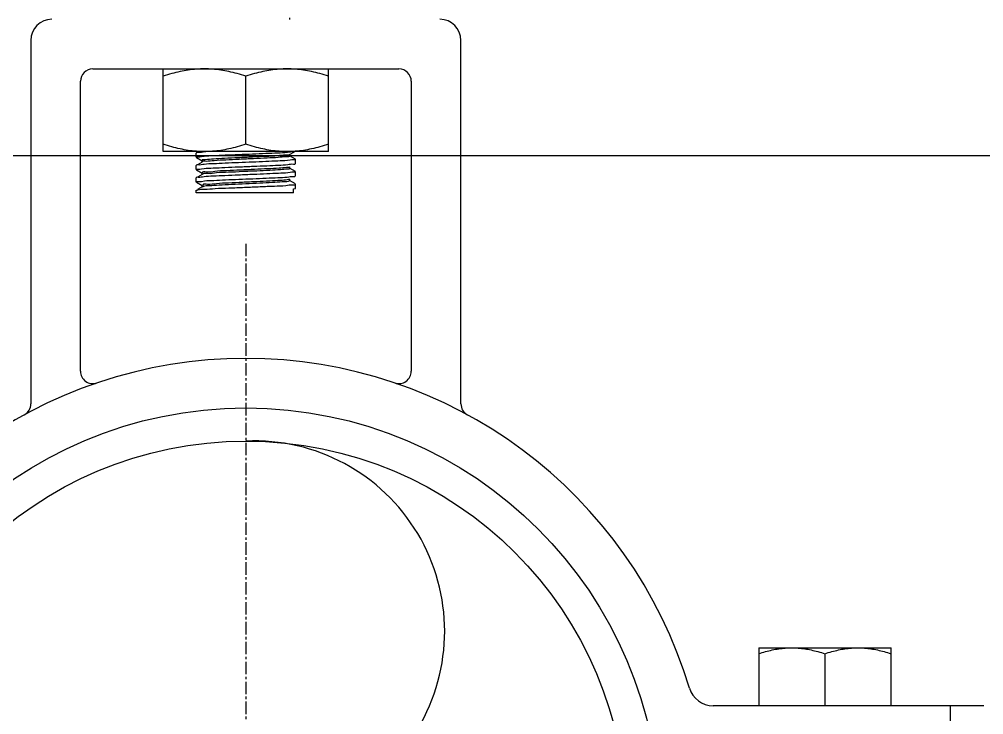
# Model space of a CAD drawing. Extents: x -440213 to 892209, y -122574 to 646408.
# Drawn here: x 5844 to 6522, y 547927 to 548416 of the extents above; entities that cross this region are included whole.
import ezdxf

# ---------------------------------------------------------------- set-up
doc = ezdxf.new("R2010")
doc.units = 0
doc.header["$LTSCALE"] = 1000
doc.header["$MEASUREMENT"] = 0
doc.linetypes.add('CENTER', pattern=[2, 1.25, -0.25, 0.25, -0.25])
doc.linetypes.add('DASH', pattern=[0.35, 0.25, -0.1])
for name, color, linetype in [('02___PRT_ALL_AXES', 7, 'Continuous'), ('JZ_0', 7, 'Continuous'), ('图框', 4, 'Continuous')]:
    doc.layers.add(name, color=color, linetype=linetype)

# ---------------------------------------------------------------- blocks, each defined once
blk = doc.blocks.new('抗震大样1')
at = {"color": 133, "linetype": 'Continuous'}
for p, q in [((2368.461458018515, -3949.621307064546), (2368.461458018515, -3947.959653621539)), ((2274.636346202344, -4083.663346506422), (2274.518388000317, -4083.799822338624)), ((2277.009534392972, -4082.289624547819), (2275.683763256762, -4083.057154982584)), ((2279.889651878737, -4087.227620093152), (2282.404877831694, -4086.822995974217)), ((2374.099636197556, -4089.894546907628), (2368.328203757294, -4086.553474915912)), ((2368.328251363244, -4085.200275822775), (2373.242554855999, -4082.355261681136)), ((2368.461458018515, -4086.707715862663), (2368.461458018515, -4085.046062419424)), ((2274.636346202344, -4096.125747307437), (2274.518388000317, -4096.262223139638)), ((2274.636397464201, -4088.090461436659), (2280.407731038053, -4091.431476222351)), ((2280.407778643072, -4092.784675315721), (2275.683763256762, -4095.519555773353)), ((2280.274524339009, -4091.277262819), (2280.274524339009, -4092.938916263869)), ((2368.840037464164, -4090.741783044767), (2366.076869060751, -4091.180586706148)), ((2368.461458018515, -4099.170116663445), (2368.461458018515, -4097.508463220205)), ((2374.099584935233, -4094.321661836468), (2374.217594399583, -4094.185156342806)), ((2274.636397464201, -4100.55286223744), (2280.407731038053, -4103.893877023133)), ((2280.407778643072, -4105.247076116735), (2275.683763256762, -4107.981956574135)), ((2279.889608012978, -4099.686654842691), (2282.354014248122, -4099.289151492761)), ((2280.274524339009, -4103.739663620014), (2280.274524339009, -4105.401317064418)), ((2280.908135561273, -4105.229280675063), (2280.796585360076, -4105.432915694546)), ((2280.937887426, -4105.182196653914), (2280.908135561273, -4105.229280675063)), ((2368.847767435014, -4103.226010939339), (2366.428888264112, -4103.617155272979)), ((2374.099636197556, -4102.356947708642), (2368.328203757294, -4099.015875716927)), ((2374.099584935233, -4106.784062637249), (2374.217594399583, -4106.64755714382)), ((2274.636346202344, -4108.588148108218), (2274.518388000317, -4108.724623940419)), ((2274.636397464201, -4113.015263038455), (2280.407731038053, -4116.356277823914)), ((2279.8994594994, -4112.173279644689), (2282.758069833275, -4111.722024083603)), ((2280.274524339009, -4116.202064420795), (2280.274524339009, -4117.863717865432)), ((2374.099636197556, -4114.819348509423), (2368.328203757294, -4111.478276517708)), ((2368.461458018515, -4111.632517464226), (2368.461458018515, -4109.970864021219)), ((2371.69309044024, -4115.589758424554), (2373.108375963755, -4115.646754130255)), ((2373.108375963755, -4115.646754130255), (2373.271024047863, -4115.637387897354)), ((2274.518388000317, -4121.187033844646), (2274.636346202344, -4121.050548908999)), ((2372.195528705139, -4123.830960543593), (2274.527525640558, -4123.830960543593)), ((2280.407778643072, -4117.709476917516), (2275.683763256762, -4120.444357374916)), ((2280.719434126746, -4117.758362883003), (2280.516571332235, -4117.874017498223)), ((2280.794964832719, -4117.721187054645), (2280.719434126746, -4117.758362883003)), ((2372.195528705139, -4119.676826940384), (2374.117445382755, -4119.274555309908)), ((2372.195528705139, -4123.830960543593), (2372.195528705139, -4119.676826940384)), ((2374.099584935233, -4119.246463438263), (2374.217594399583, -4119.109957944602))]:
    blk.add_line(p, q, dxfattribs=at)
at = {"color": 3, "linetype": 'Continuous'}
for p, q in [((2108.353044001851, -3970.543430703692), (2108.353044001851, -4335.712339635007)), ((2540.382938400842, -4335.712339635007), (2540.382938400842, -3970.543430703692)), ((2170.665048000868, -3999.206952589564), (2241.28531919932, -3999.206952589564)), ((2407.450663201045, -3999.206952545093), (2478.070934400428, -3999.206952545093)), ((2158.202647202183, -4302.935347679537), (2158.202647202183, -4011.669353345875)), ((2490.533335200977, -4011.669353345875), (2490.533335200977, -4302.935347679537))]:
    blk.add_line(p, q, dxfattribs=at)
at = {"color": 6, "linetype": 'Continuous'}
blk.add_line((2241.28531919932, -3999.206952545093), (2407.450663201045, -3999.20695250365), dxfattribs=at)
at = {"color": 4, "linetype": 'CENTER', "ltscale": 0.01}
blk.add_lwpolyline([(2324.367991192266, -4174.826948600123), (2324.367991192266, -5270.164049064275)], dxfattribs=at)
at = {"color": 3, "linetype": 'Continuous'}
for centre, radius, start, end in [((2129.539125360083, -3970.543430703692), 21.18608136, 90, 180), ((2519.196857042145, -3970.543430703692), 21.18608136, 0, 90), ((2170.665048000868, -4011.669353345875), 12.4624008, 90, 180), ((2478.070934400428, -4011.669353345875), 12.4624008, 0, 90), ((2324.367991198786, -4755.259267739719), 465.2629632, 16.74636958677396, 163.253630413226), ((2170.665048000868, -4302.935347679537), 12.4624008, 180, 288.7681327873354), ((2478.070934400428, -4302.935347679537), 12.4624008, 251.2318672126646, 0), ((2095.890643200837, -4335.712339635007), 12.4624008, 298.571878144009, 0), ((2793.766706499271, -4614.018725348637), 24.9248016, 196.7463695867739, 270)]:
    blk.add_arc(centre, radius, start, end, dxfattribs=at)
at = {"color": 7, "linetype": 'Continuous'}
blk.add_arc((2552.845339199528, -4335.712339635007), 12.4624008, 180, 241.4281218559911, dxfattribs=at)
at = {"color": 4}
blk.add_arc((2332.802747937385, -4564.169122141087), 191.2762109274858, 267.4725935634971, 92.5274064365029, dxfattribs=at)
at = {"color": 133, "linetype": 'Continuous'}
for points, start_tangent, end_tangent in [([(2274.518388001248, -4087.953955945093), (2276.488312467933, -4087.394492851803)], (0, 1), (0.9993887545702538, -0.03495879343623359)), ([(2282.858958947472, -4082.635819568299), (2276.649682196323, -4083.21773613058), (2274.540777576156, -4083.635019594338)], (-0.9891013283405335, -0.1472364162664666), (-0.284183253574468, -0.958769982001851)), ([(2276.488312467933, -4087.394492851803), (2279.889651876409, -4087.22762009385)], (0.999388754327198, -0.03495880038462201), (0.9908742591954471, 0.1347894746034496)), ([(2282.404877831694, -4086.822995973751), (2291.812318066601, -4086.249863333069), (2303.602656943724, -4085.690561550902), (2317.14557663817, -4085.126741518965), (2331.11251120083, -4084.569174279924), (2344.586966748815, -4084.009997202549), (2356.458381100092, -4083.451166578336), (2366.07686905982, -4082.872319498565)], (0.9891236110817597, 0.147086647934406), (0.9892084500570201, 0.1465149901402177)), ([(2288.663003915455, -4082.177289172774), (2282.858958947472, -4082.635819568299)], (-0.9992841316385564, -0.03783152462400003), (-0.9891013280859464, -0.1472364179767255)), ([(2364.347622881178, -4085.909655242926), (2356.222979934886, -4086.560365382582), (2344.700440146495, -4087.211075554835), (2331.0090858615, -4087.861785694491), (2316.609341590665, -4088.512495824369), (2303.037194198929, -4089.163205995923), (2291.740352850407, -4089.8139161258), (2283.923825028352, -4090.464626305737)], (-0.9999986818103671, -0.001623692559650017), (-0.9989355208803965, -0.04612835487431748)), ([(2364.764841129072, -4087.525679145008), (2356.951852668542, -4088.173987724353), (2345.688599401619, -4088.822296356782), (2332.167733292561, -4089.470604950562), (2317.820962158032, -4090.118913528277), (2304.167447796557, -4090.767222118098), (2292.652944015805, -4091.41553070955), (2284.496707384475, -4092.063839333598)], (-0.9992095765298217, -0.03975200839070068), (-0.9999096796934747, 0.01343995741410162)), ([(2368.21639296459, -4085.272039777366), (2364.347622881178, -4085.909655242926)], (0.5399851490578513, -0.8416745444629832), (-0.9999986818108751, -0.001623692246769024)), ([(2368.2864477369, -4086.860813592095), (2368.300257112365, -4086.877370553091), (2364.764841129072, -4087.525679145008)], (0.6584162017928951, -0.7526540408558356), (-0.9992095763741168, -0.03975201230451245)), ([(2366.07686905982, -4082.872319498565), (2372.193976264447, -4082.288979773875)], (0.9892084504858712, 0.146514987244792), (0.9992843657056643, -0.0378253414555409)), ([(2282.404877831694, -4095.131263182731), (2276.488312467933, -4095.702760050539), (2274.543447686359, -4096.09511165414)], (-0.9891236112639621, -0.1470866467091371), (-0.3131855379647814, -0.9496919599584438)), ([(2283.923825028352, -4090.464626305737), (2280.421381313819, -4091.115336435381), (2280.435962278862, -4091.132481464185)], (-0.9989355209771693, -0.04612835277864914), (0.6676573196476174, -0.7444687391159949)), ([(2284.496707384475, -4092.063839333598), (2280.562391633634, -4092.712147923419)], (-0.9999096796931602, 0.01343995743749523), (0.5188930522771614, -0.8548391663339315)), ([(2280.555045839399, -4092.699738487601), (2280.562391633634, -4092.712147923419)], (0.4996131775357733, -0.8662486206815039), (0.5188938084466213, -0.8548387073335889)), ([(2282.35401424719, -4099.289151494857), (2291.504506571684, -4098.728494296316), (2303.3061978654, -4098.165956971701), (2317.249997556675, -4097.584943858907), (2331.939600325655, -4096.998321200954), (2345.51411477942, -4096.431852458511), (2357.244177137967, -4095.872346614255), (2366.428888264578, -4095.308888077037)], (0.9891131917846834, 0.1471566982420992), (0.9890754226812783, 0.1474103396911184)), ([(2366.07686905982, -4091.180586707545), (2356.458381100092, -4091.759433774976), (2344.586966748815, -4092.31826439919), (2331.11251120083, -4092.877441486577), (2317.14557663817, -4093.435008709785), (2303.602656943724, -4093.998828745447), (2291.812318066601, -4094.558130539954), (2282.404877831694, -4095.131263182731)], (-0.9892084500570201, -0.1465149901402177), (-0.9891236110817597, -0.147086647934406)), ([(2368.385631413199, -4097.618390697986), (2365.224928369746, -4098.273148082197)], (0.6109878813895794, -0.7916399489635889), (-0.9967228461882074, -0.08089232279072779)), ([(2366.428888264578, -4095.308888077037), (2372.230487440247, -4094.747070454527), (2374.192781260703, -4094.352100214921)], (0.9890754225837278, 0.1474103403456506), (0.3104655584468724, 0.9505846290669083)), ([(2372.198798921891, -4090.597430009395), (2368.840037463699, -4090.741783046396)], (-0.9992766833150115, 0.03802775542876868), (-0.9918975253215769, -0.1270405418003706)), ([(2374.217594399117, -4090.031022741692), (2372.198798921891, -4090.597430009395)], (0, -1), (-0.9992766830715317, 0.03802776182682743)), ([(2274.518388001248, -4100.416356744943), (2276.519815009087, -4099.852407852653)], (0, 1), (0.9993529253037812, -0.03596846795146452)), ([(2276.519815009087, -4099.852407852653), (2279.889608014841, -4099.686654844787)], (0.9993529251390173, -0.03596847252928065), (0.9907411453326548, 0.1357644391766099)), ([(2365.224928369746, -4098.273148082197), (2357.70306288451, -4098.923858253751), (2346.625423613936, -4099.57456839364), (2333.173636345658, -4100.225278557744), (2318.782571601216, -4100.875988695538), (2304.98729044525, -4101.526698825415), (2293.259303076658, -4102.177409009309), (2284.849606391974, -4102.828119139187), (2280.655242958572, -4103.478829309111), (2280.683260471094, -4103.542162107769)], (-0.9967228463481833, -0.08089232081956892), (0.4350717405822149, -0.9003957910534466)), ([(2365.944336950313, -4099.843542472925), (2359.028283427004, -4100.49185105483), (2348.442094412167, -4101.14015968889), (2335.306728370953, -4101.788468280574), (2321.013072985224, -4102.436776858056), (2307.074665769469, -4103.085085450206), (2294.96742736036, -4103.733394041657), (2285.973378295079, -4104.38170266361), (2281.044887355063, -4105.030011253199), (2280.937887426, -4105.182196654147)], (-0.9897539775479105, -0.142783276079835), (-0.5437552584254288, -0.8392438375911349)), ([(2366.428888264578, -4103.617155275773), (2357.244177137967, -4104.180613812758), (2345.51411477942, -4104.740119653521), (2331.939600325655, -4105.30658840551), (2317.249997556675, -4105.893211055547), (2303.3061978654, -4106.474224168342), (2291.504506571684, -4107.036761492956), (2282.35401424719, -4107.597418691497)], (-0.9890754226812783, -0.1474103396911184), (-0.9891131917846834, -0.1471566982420992)), ([(2368.450970161706, -4099.175255782204), (2368.457922646776, -4099.195233885199), (2365.944336950313, -4099.843542472925)], (0.4400196684156342, -0.8979881354491246), (-0.989753976838922, -0.1427832809944455)), ([(2365.991682734806, -4107.803295305464), (2372.141020533163, -4107.22206892306), (2374.194350775797, -4106.813157022931)], (0.9892829393030788, 0.1460111845163274), (0.2934928485445013, 0.9559612690131513)), ([(2372.230487440247, -4103.055337661179), (2368.847767435946, -4103.226010939572)], (-0.9993803310423962, 0.03519877733090924), (-0.9905389415039891, -0.137231940029123)), ([(2374.217594399117, -4102.493423541542), (2372.230487440247, -4103.055337661179)], (0, -1), (-0.9993803307903721, 0.03519878448648989)), ([(2274.518388001248, -4112.878757546656), (2276.601784287021, -4112.303296129918)], (0, 1), (0.999164332449909, -0.0408734236384474)), ([(2282.35401424719, -4107.597418691497), (2276.519815009087, -4108.160675050924), (2274.542927715462, -4108.557948603528)], (-0.9891131918568828, -0.1471566977568106), (-0.3075982026593881, -0.9515163402279091)), ([(2276.601784287021, -4112.303296129918), (2279.899459500331, -4112.173279647483)], (0.9991643327925444, -0.0408734152626133), (0.99238070382273, 0.1232093287064878)), ([(2366.00065703271, -4110.636640943354), (2359.100269576535, -4111.287351127481), (2348.495071616024, -4111.938061257126), (2335.316294631455, -4112.588771397015), (2320.969687877689, -4113.239481569035), (2306.98557015555, -4113.890191708924), (2294.855594425928, -4114.540901880478), (2285.87363671558, -4115.191612010356), (2280.997781347949, -4115.842322150012), (2280.780799527187, -4116.34137599729)], (-0.988709654163855, -0.1498439847414311), (-0.2653085915613287, -0.9641635500493391)), ([(2366.903148496523, -4112.161405805033), (2360.920739825349, -4112.809714386938), (2351.067805814557, -4113.458022976527), (2338.387661454268, -4114.106331610586), (2324.222991502844, -4114.754640188534), (2310.073675433174, -4115.402948779985), (2297.437966792379, -4116.051257371902), (2287.653845096007, -4116.699565951247), (2281.757338962052, -4117.347874583676), (2280.794964833651, -4117.721187054645)], (-0.9561103322498418, -0.2930068814295961), (-0.9021523346813337, -0.4314176225295149)), ([(2282.758069832344, -4111.72202408663), (2292.166975144763, -4111.156105556991), (2303.889367391821, -4110.602832778124), (2317.410176584963, -4110.040906870272), (2331.349286722019, -4109.484464288224), (2344.869217275642, -4108.92249538051), (2356.585058495868, -4108.369372369954), (2365.991682734806, -4107.803295305464)], (0.9892832696777586, 0.1460089460809962), (0.9892829395283378, 0.1460111829901103)), ([(2282.792042253539, -4120.027839017101), (2293.537598831113, -4119.39397460781), (2307.406286600046, -4118.760061049834), (2322.996361006517, -4118.126006862614), (2338.726096142549, -4117.491924279137), (2353.000227556098, -4116.857874294277), (2364.373082775157, -4116.223838526057)], (0.9999436179319813, 0.01061889622794988), (0.9891998339627103, 0.1465731506386716)), ([(2364.373082775157, -4116.223838526057), (2371.693090439774, -4115.589758426649)], (0.9891998337931857, 0.1465731517827677), (0.9981283923732794, -0.06115318747484116)), ([(2368.330621295143, -4110.12953505991), (2366.00065703271, -4110.636640943354)], (-0.882969523540011, -0.4694303148493142), (-0.9887096548163704, -0.1498439804359657)), ([(2368.361035535578, -4111.537221097853), (2366.903148496523, -4112.161405805033)], (-0.6883507683200928, -0.7253779840559941), (-0.9561103331668046, -0.2930068784374555)), ([(2373.271024047397, -4115.637387900613), (2374.217594399117, -4114.955824343255)], (0.9968344073911094, 0.07950574973683337), (0, 1)), ([(2274.72256433079, -4121.195170625579), (2276.255765229929, -4120.661827394972)], (0.8589433777741428, 0.5120705749971837), (0.9664086709384389, 0.2570102735981585)), ([(2276.255765229929, -4120.661827394972), (2282.792042253539, -4120.027839017101)], (0.9664086710504437, 0.2570102731769985), (0.9999436179635663, 0.01061889325370195))]:
    blk.add_spline(points, degree=3, dxfattribs=dict(at, start_tangent=start_tangent, end_tangent=end_tangent))
at = {"layer": '02___PRT_ALL_AXES', "color": 6, "linetype": 'Continuous'}
for p, q in [((2241.28531919932, -4082.289624590892), (2241.28531919932, -3999.20695250365)), ((2407.450663201045, -4082.289624590892), (2407.450663201045, -3999.20695250365)), ((2324.367991198786, -4074.86897958233), (2324.367991198786, -4006.62759750057)), ((2407.450663201045, -4082.289624547819), (2241.28531919932, -4082.289624547819))]:
    blk.add_line(p, q, dxfattribs=at)
at = {"layer": '02___PRT_ALL_AXES', "color": 133, "linetype": 'Continuous'}
for p, q in [((2274.518388000317, -4087.953955943231), (2274.518388000317, -4083.799822338624)), ((2274.518388000317, -4100.416356744245), (2274.518388000317, -4096.262223139638)), ((2374.217594399583, -4094.185156342806), (2374.217594399583, -4090.031022740062)), ((2374.217594399583, -4106.64755714382), (2374.217594399583, -4102.493423540844)), ((2274.518388000317, -4112.878757545026), (2274.518388000317, -4108.724623940419)), ((2374.217594399583, -4119.109957944602), (2374.217594399583, -4114.955824341625)), ((2274.518388000317, -4123.830960543593), (2274.518388000317, -4121.187024741201))]:
    blk.add_line(p, q, dxfattribs=at)
at = {"layer": '02___PRT_ALL_AXES', "color": 3, "linetype": 'Continuous'}
for p, q in [((2839.48055760283, -4580.785656496417), (2839.48055760283, -4638.94352694042)), ((2839.480557517614, -4580.785656539258), (2972.412832883652, -4580.785656539258)), ((2972.412832800299, -4638.94352694042), (2972.412832800299, -4580.785656496417)), ((2905.946695200168, -4586.722172504524), (2905.946695200168, -4638.94352694042)), ((3065.527194291353, -4638.94352694042), (2793.766706499271, -4638.94352694042)), ((3032.137224323582, -4688.793130144011), (3032.137224323582, -4638.94352694042))]:
    blk.add_line(p, q, dxfattribs=at)
at = {"layer": '02___PRT_ALL_AXES', "color": 1, "linetype": 'Continuous'}
for radius in [415.41336, 382.1802912000001]:
    blk.add_circle((2324.367991198786, -4755.259267739719), radius, dxfattribs=at)
at = {"layer": '02___PRT_ALL_AXES', "color": 6, "linetype": 'Continuous'}
for points, start_tangent, end_tangent in [([(2282.826656281948, -3999.206952503184), (2274.672677049879, -3999.513988333521), (2266.512160003185, -4000.424560793443), (2258.304094787687, -4001.916357863462), (2249.948903904762, -4003.977473417297), (2241.285319198389, -4006.627597501734)], (-1, 0), (-0.948683298050514, -0.3162277660168379)), ([(2324.367991199251, -4006.627597501734), (2315.704754489474, -4003.977569825947), (2307.347514955793, -4001.915992140537), (2299.139059581328, -4000.424252597615), (2290.979301285464, -3999.513888345798), (2282.826656281948, -3999.206952503184)], (-0.948683298050514, 0.3162277660168379), (-0.9999999999995682, 9.292627510460571e-07)), ([(2365.909327948932, -3999.206952503184), (2357.755349052139, -3999.513988333521), (2349.59483200172, -4000.424560793443), (2341.386766784359, -4001.916357863462), (2333.031575905625, -4003.977473417297), (2324.367991199251, -4006.627597501734)], (-1, 0), (-0.9486832979524904, -0.3162277663109084)), ([(2407.450663201977, -4006.627597501734), (2398.787422336172, -4003.977568667149), (2390.430178897455, -4001.915990390349), (2382.221719618421, -4000.424250815064), (2374.061957375612, -3999.513887142995), (2365.909327948932, -3999.206952503184)], (-0.9486832980505138, 0.3162277660168381), (-0.9999999999998402, 5.655955734964269e-07)), ([(2282.826656030491, -4082.289624549914), (2274.67272071261, -4081.982591985259), (2266.512258039322, -4081.072030701675), (2258.304259747732, -4079.580254695378), (2249.949083819054, -4077.519153521629), (2241.285319198389, -4074.868979581865)], (-1, 0), (-0.9486832981485374, 0.3162277657227674)), ([(2324.367991199251, -4074.868979581865), (2315.704550437164, -4077.519063797547), (2307.347318340093, -4079.580627244199), (2299.138942018151, -4081.072341810679), (2290.979251021985, -4081.982692479156), (2282.826656030491, -4082.289624549914)], (-0.9486832980505138, -0.3162277660168381), (-0.9999999999995682, -9.292627446697862e-07)), ([(2365.909328029025, -4082.289624549914), (2357.755392709281, -4081.982591985259), (2349.594930042047, -4081.072030701675), (2341.386931743938, -4079.580254695378), (2333.031755819917, -4077.519153521629), (2324.367991199251, -4074.868979581865)], (-1, 0), (-0.9486832981485374, 0.3162277657227674)), ([(2407.450663201977, -4074.868979581865), (2398.787222437561, -4077.519063797547), (2390.42999034049, -4079.580627244199), (2382.221614020411, -4081.072341810679), (2374.061923022848, -4081.982692479156), (2365.909328029025, -4082.289624549914)], (-0.9486832980505138, -0.3162277660168381), (-0.9999999999995682, -9.292627446697862e-07))]:
    blk.add_spline(points, degree=3, dxfattribs=dict(at, start_tangent=start_tangent, end_tangent=end_tangent))
at = {"layer": '02___PRT_ALL_AXES', "color": 3, "linetype": 'Continuous'}
for points, start_tangent, end_tangent in [([(2839.480557601899, -4586.722172507318), (2846.411398136057, -4584.602080765879), (2853.09555317834, -4582.953186171129), (2859.662015465554, -4581.759745331714), (2866.190437266603, -4581.031285682227), (2872.713627229445, -4580.785656497581)], (0.9486832981730433, 0.3162277656492499), (1, 0)), ([(2872.713627229445, -4580.785656497581), (2879.23575078696, -4581.031205760781), (2885.763567626942, -4581.759499199688), (2892.330343879294, -4582.952894589398), (2899.016136605293, -4584.602158904774), (2905.946695201565, -4586.722172507318)], (0.9999999999995687, -9.287726337889327e-07), (0.948683298050514, -0.3162277660168379)), ([(2905.946695201565, -4586.722172507318), (2912.87753573712, -4584.602080765879), (2919.561690775678, -4582.953186171129), (2926.128153062426, -4581.759745331714), (2932.656574868131, -4581.031285682227), (2939.179764788598, -4580.785656497581)], (0.9486832979279844, 0.316227766384426), (1, 0)), ([(2939.179764788598, -4580.785656497581), (2945.701875799336, -4581.031204803614), (2952.229695755057, -4581.759497779189), (2958.796475083102, -4582.952893213602), (2965.482270923443, -4584.602157993242), (2972.412832800765, -4586.722172507318)], (0.9999999999998398, -5.660856936135535e-07), (0.9486832981730433, -0.3162277656492499))]:
    blk.add_spline(points, degree=3, dxfattribs=dict(at, start_tangent=start_tangent, end_tangent=end_tangent))
at = {"layer": '图框', "color": 3, "linetype": 'DASH', "ltscale": 0.002, "const_width": 0.04615704}
for points in [[(2158.202647202183, -4130.292946142377), (2108.353044001851, -4130.292946142377)], [(2540.382938400842, -4130.292946142377), (2490.533335200977, -4130.292946142377)], [(2158.202647202183, -4229.992152541876), (2108.353044001851, -4229.992152541876)], [(2540.382938400842, -4229.992152541876), (2490.533335200977, -4229.992152541876)]]:
    blk.add_lwpolyline(points, dxfattribs=at)
at = {"layer": '图框', "color": 4, "linetype": 'CENTER', "ltscale": 0.001, "const_width": 0.04615704}
for points in [[(2076.549969306681, -4180.142549341545), (2192.17819459131, -4180.142549341545)], [(2458.730260504875, -4180.142549341545), (2574.358485790901, -4180.142549341545)]]:
    blk.add_lwpolyline(points, dxfattribs=at)

msp = doc.modelspace()

# ---------------------------------------------------------------- linework, layer by layer
at = {"layer": 'JZ_0', "color": 8}
msp.add_line((3424.624064896867, 548319.804649633), (20657.61260318817, 548319.804649633), dxfattribs=at)

# ---------------------------------------------------------------- block references
at = {"xscale": 0.7, "yscale": 0.7, "zscale": 0.7}
msp.add_blockref('抗震大样1', (4375.904866155848, 551180.2062809711), dxfattribs=at)

doc.saveas('drawing.dxf')
